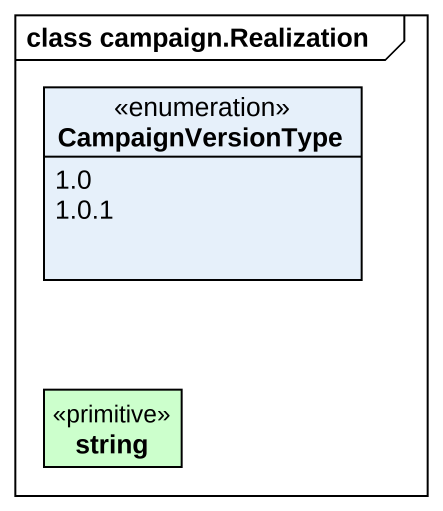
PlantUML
@startuml
mainframe class campaign.Realization
hide circle
hide empty members
enum CampaignVersionType {
  1.0
  1.0.1
}
class string <<primitive>> #CCFFCC
@enduml
